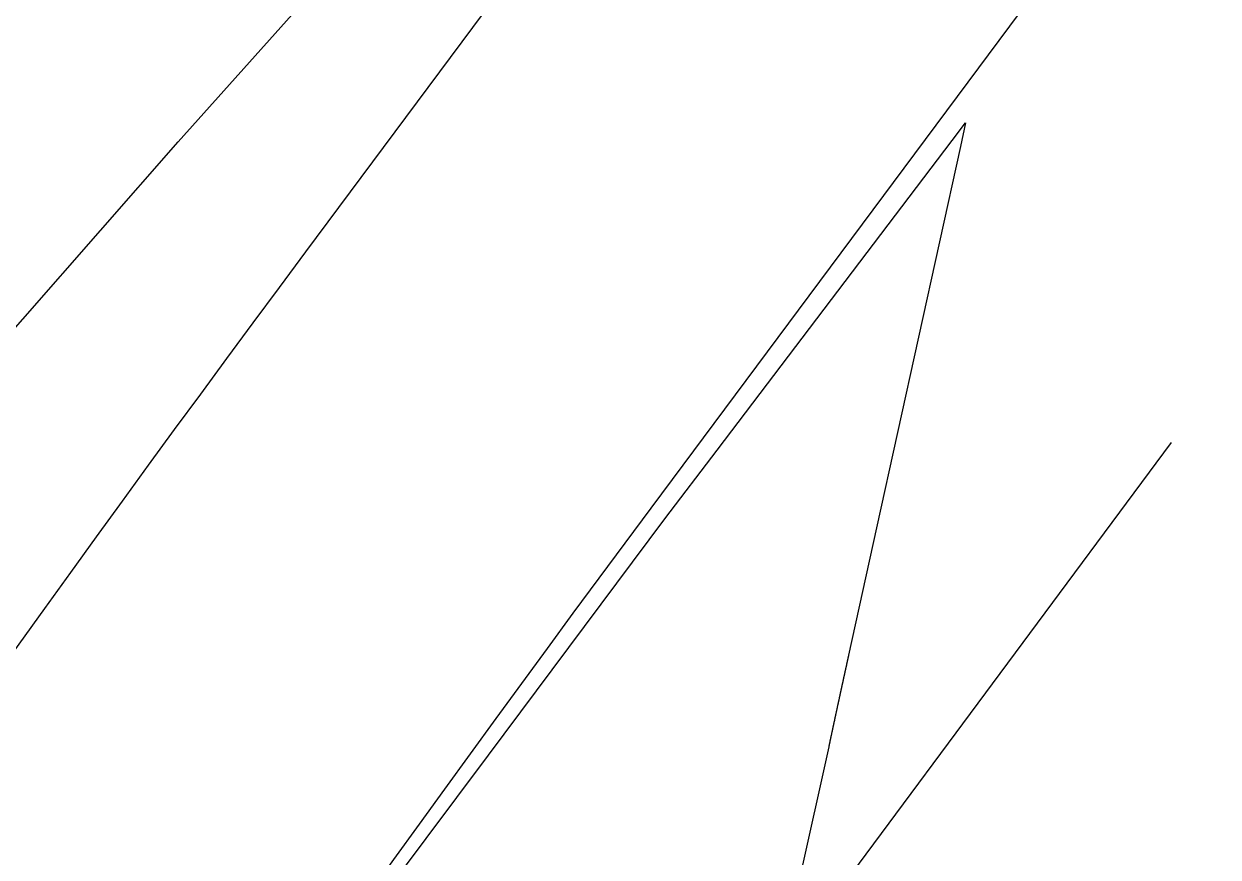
# Model space of a CAD drawing. Header units: feet. Extents: x 2260 to 6199, y 3666 to 7344.
# Drawn here: x 3684.98 to 3711.36, y 6637.87 to 6656.29 of the extents above; entities that cross this region are included whole.
import ezdxf

# ---------------------------------------------------------------- set-up
doc = ezdxf.new("R2010")
doc.units = ezdxf.units.FT
doc.header["$LTSCALE"] = 40
doc.header["$MEASUREMENT"] = 0
doc.linetypes.add('HIDDEN', pattern=[0.375, 0.25, -0.125])
for name, color, linetype in [('EOP-PROP', 4, 'CONTINUOUS'), ('GRID', 254, 'HIDDEN'), ('PC', 43, 'CONTINUOUS'), ('ST-ROW', 2, 'CONTINUOUS')]:
    doc.layers.add(name, color=color, linetype=linetype)

msp = doc.modelspace()

# ---------------------------------------------------------------- linework, layer by layer
at = {"layer": 'EOP-PROP', "color": 7}
msp.add_line((3753.995, 6719.808), (3698.824, 6645.583), dxfattribs=at)
msp.add_arc((4206.231, 6268.426), 632.226, 143.376516, 154.52686, dxfattribs=at)
at = {"layer": 'GRID', "linetype": 'HIDDEN', "ltscale": 1.35}
msp.add_line((3939.441, 6956.124), (2849.96, 5486.424), dxfattribs=at)
at = {"layer": 'PC', "color": 43, "flags": 128}
for points, elevation in [([(3641.918, 6668.411), (3667.424, 6652.525), (3683.234, 6647.802), (3688.385, 6653.682), (3694.372, 6660.375), (3707.919, 6675.508), (3709.488, 6677.62), (3715.65, 6684.146)], 564), ([(3693.166, 6637.349), (3695.239, 6640.126), (3699.138, 6645.351), (3700.29, 6646.87), (3705.485, 6653.714), (3705.78, 6654.103), (3705.665, 6653.58), (3703.814, 6645.155), (3703.194, 6642.336), (3703.193, 6642.333), (3703.192, 6642.326), (3703.19, 6642.319), (3703.189, 6642.312), (3703.187, 6642.306), (3703.186, 6642.299), (3703.184, 6642.292), (3703.183, 6642.285), (3703.181, 6642.278), (3703.18, 6642.271), (3703.178, 6642.264), (3703.177, 6642.258), (3703.175, 6642.251), (3703.174, 6642.244), (3703.172, 6642.237), (3703.171, 6642.23), (3703.169, 6642.223), (3703.168, 6642.216), (3703.166, 6642.209), (3703.165, 6642.202), (3703.163, 6642.195), (3703.162, 6642.188), (3703.16, 6642.181), (3703.158, 6642.174), (3703.157, 6642.167), (3703.155, 6642.16), (3703.154, 6642.153), (3703.152, 6642.146), (3703.151, 6642.139), (3703.149, 6642.132), (3703.148, 6642.125), (3703.146, 6642.118), (3703.145, 6642.111), (3703.143, 6642.104), (3703.142, 6642.097), (3703.14, 6642.09), (3703.138, 6642.083), (3703.137, 6642.076), (3703.135, 6642.069), (3703.134, 6642.062), (3703.132, 6642.055), (3703.131, 6642.047), (3703.129, 6642.04), (3703.128, 6642.033), (3703.126, 6642.026), (3703.124, 6642.019), (3703.123, 6642.012), (3703.121, 6642.004), (3703.12, 6641.997), (3703.118, 6641.99), (3703.117, 6641.983), (3703.115, 6641.976), (3703.113, 6641.968), (3703.112, 6641.961), (3703.11, 6641.954), (3703.109, 6641.947), (3703.107, 6641.939), (3703.105, 6641.932), (3703.104, 6641.925), (3703.102, 6641.918), (3703.101, 6641.91), (3703.099, 6641.903), (3703.097, 6641.896), (3703.096, 6641.888), (3703.094, 6641.881), (3703.093, 6641.874), (3703.091, 6641.866), (3703.089, 6641.859), (3703.088, 6641.852), (3703.086, 6641.844), (3703.085, 6641.837), (3703.083, 6641.829), (3703.081, 6641.822), (3703.08, 6641.815), (3703.078, 6641.807), (3703.077, 6641.8), (3703.075, 6641.792), (3703.073, 6641.785), (3703.072, 6641.777), (3703.07, 6641.77), (3703.068, 6641.763), (3703.067, 6641.755), (3703.065, 6641.748), (3703.064, 6641.74), (3703.062, 6641.733), (3703.06, 6641.725), (3703.059, 6641.717), (3703.057, 6641.71), (3703.055, 6641.702), (3703.054, 6641.695), (3703.052, 6641.687), (3703.05, 6641.68), (3703.049, 6641.672), (3703.047, 6641.664), (3703.046, 6641.657), (3703.044, 6641.649), (3703.042, 6641.642), (3703.041, 6641.634), (3703.039, 6641.626), (3703.037, 6641.619), (3703.036, 6641.611), (3703.034, 6641.603), (3703.032, 6641.596), (3703.031, 6641.588), (3703.029, 6641.58), (3703.027, 6641.573), (3703.026, 6641.565), (3703.024, 6641.557), (3703.022, 6641.549), (3703.02, 6641.542), (3703.019, 6641.534), (3703.017, 6641.526), (3703.015, 6641.518), (3703.014, 6641.511), (3703.012, 6641.503), (3703.01, 6641.495), (3703.009, 6641.487), (3703.007, 6641.479), (3703.005, 6641.472), (3703.004, 6641.464), (3703.002, 6641.456), (3703, 6641.448), (3702.998, 6641.44), (3702.997, 6641.432), (3702.995, 6641.424), (3702.993, 6641.416), (3702.992, 6641.408), (3702.99, 6641.401), (3702.988, 6641.393), (3702.986, 6641.385), (3702.985, 6641.377), (3702.983, 6641.369), (3702.981, 6641.361), (3702.98, 6641.353), (3702.978, 6641.345), (3702.976, 6641.337), (3702.974, 6641.329), (3702.973, 6641.321), (3702.971, 6641.313), (3702.969, 6641.305), (3702.967, 6641.297), (3702.966, 6641.289), (3702.964, 6641.28), (3702.962, 6641.272), (3702.96, 6641.264), (3702.959, 6641.256), (3702.957, 6641.248), (3702.955, 6641.24), (3702.953, 6641.232), (3702.952, 6641.224), (3702.95, 6641.215), (3702.948, 6641.207), (3702.946, 6641.199), (3702.945, 6641.191), (3702.943, 6641.183), (3702.941, 6641.175), (3702.939, 6641.166), (3702.938, 6641.158), (3702.936, 6641.15), (3702.934, 6641.142), (3702.932, 6641.133), (3702.93, 6641.125), (3702.929, 6641.117), (3702.927, 6641.108), (3702.925, 6641.1), (3702.923, 6641.092), (3702.921, 6641.083), (3702.92, 6641.075), (3702.918, 6641.067), (3702.916, 6641.058), (3702.914, 6641.05), (3702.912, 6641.042), (3702.911, 6641.033), (3702.909, 6641.025), (3702.907, 6641.016), (3702.905, 6641.008), (3702.903, 6641), (3702.902, 6640.991), (3702.9, 6640.983), (3702.898, 6640.974), (3702.896, 6640.966), (3702.894, 6640.957), (3702.892, 6640.949), (3702.891, 6640.94), (3702.889, 6640.932), (3702.887, 6640.923), (3702.885, 6640.915), (3702.883, 6640.906), (3702.881, 6640.897), (3702.88, 6640.889), (3702.878, 6640.88), (3702.876, 6640.872), (3702.874, 6640.863), (3702.872, 6640.854), (3702.87, 6640.846), (3702.868, 6640.837), (3702.867, 6640.829), (3702.865, 6640.82), (3702.863, 6640.811), (3702.861, 6640.802), (3702.859, 6640.794), (3702.857, 6640.785), (3702.855, 6640.776), (3702.853, 6640.768), (3702.852, 6640.759), (3702.85, 6640.75), (3702.848, 6640.741), (3702.846, 6640.732), (3702.844, 6640.724), (3702.842, 6640.715), (3702.84, 6640.706), (3702.838, 6640.697), (3702.836, 6640.688), (3702.835, 6640.679), (3702.833, 6640.671), (3702.831, 6640.662), (3702.829, 6640.653), (3702.827, 6640.644), (3702.825, 6640.635), (3702.823, 6640.626), (3702.821, 6640.617), (3702.819, 6640.608), (3702.817, 6640.599), (3702.815, 6640.59), (3702.814, 6640.581), (3702.812, 6640.572), (3702.81, 6640.563), (3702.808, 6640.554), (3702.806, 6640.545), (3702.804, 6640.536), (3702.802, 6640.527), (3702.8, 6640.518), (3702.798, 6640.509), (3702.796, 6640.5), (3702.794, 6640.491), (3702.792, 6640.482), (3702.79, 6640.472), (3702.788, 6640.463), (3702.786, 6640.454), (3702.784, 6640.445), (3702.782, 6640.436), (3702.78, 6640.427), (3702.778, 6640.417), (3702.777, 6640.408), (3702.775, 6640.399), (3702.773, 6640.39), (3702.771, 6640.38), (3702.769, 6640.371), (3702.767, 6640.362), (3702.765, 6640.353), (3702.763, 6640.343), (3702.761, 6640.334), (3702.759, 6640.325), (3702.757, 6640.315), (3701.494, 6634.614)], 563)]:
    msp.add_lwpolyline(points, dxfattribs=dict(at, elevation=elevation))
at = {"layer": 'ST-ROW', "color": 7}
msp.add_line((3782.731, 6774.392), (3691.199, 6651.25), dxfattribs=at)
msp.add_arc((4206.231, 6268.426), 641.726, 143.376516, 154.52686, dxfattribs=at)

doc.saveas('drawing.dxf')
